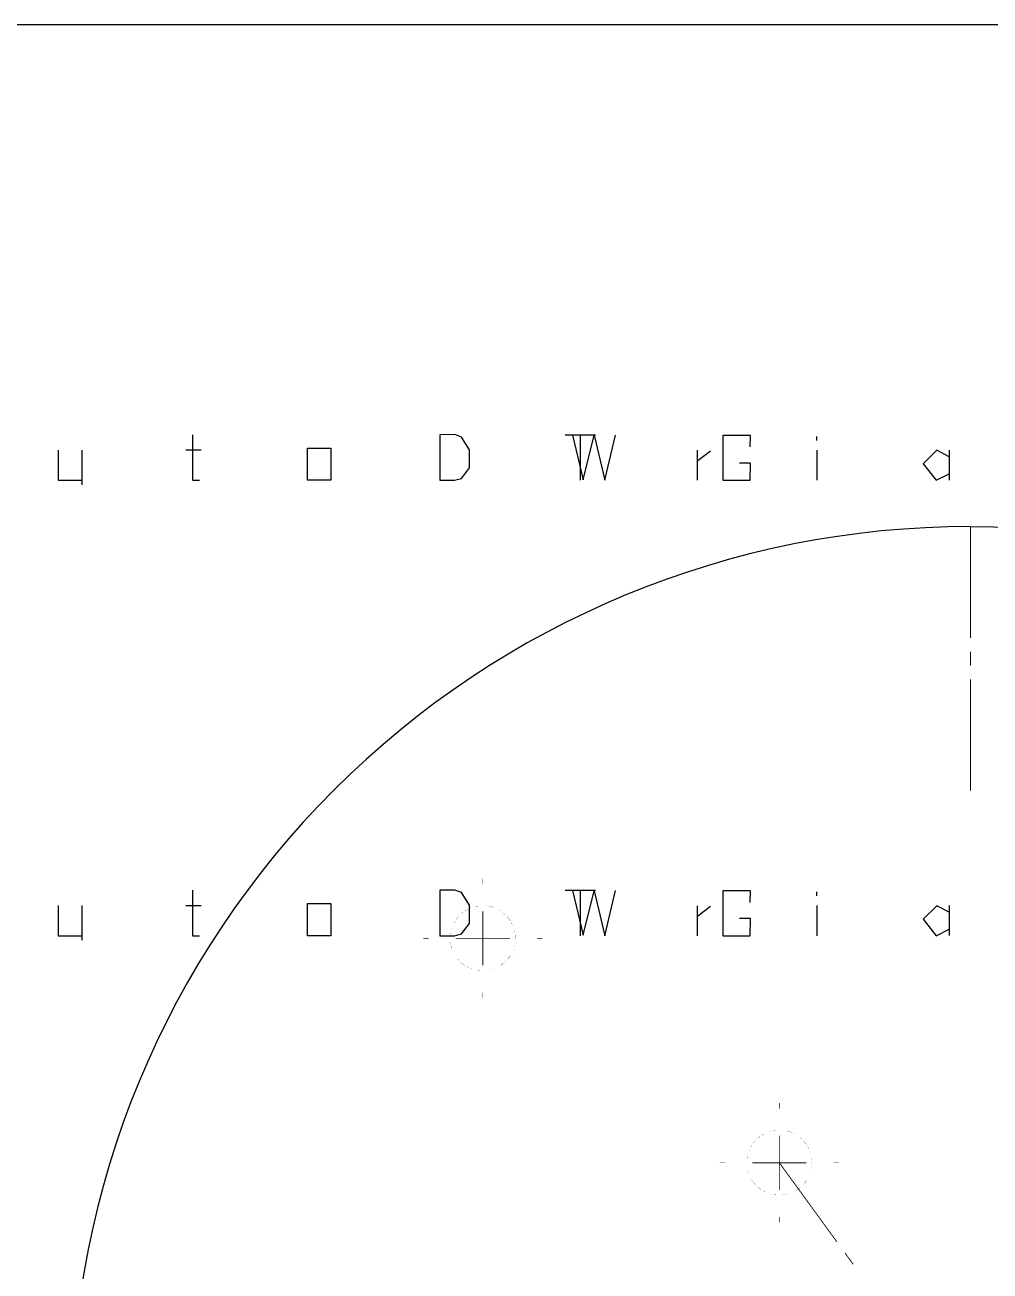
# Model space of a CAD drawing. Extents: x 0 to 595, y -1 to 841.
# Drawn here: x 128.9 to 218, y 726.2 to 841.4 of the extents above; entities that cross this region are included whole.
import ezdxf

# ---------------------------------------------------------------- set-up
doc = ezdxf.new("R2010")
doc.units = 0
doc.header["$MEASUREMENT"] = 0
doc.header["$XCLIPFRAME"] = 2
doc.linetypes.add('atContinuous2', pattern=[0])
for name, color, linetype in [('at_Entity', 7, 'Continuous'), ('at_Rect', 7, 'Continuous'), ('at_Text', 7, 'Continuous')]:
    doc.layers.add(name, color=color, linetype=linetype)
picture_1 = doc.add_image_def('image1.jpg', size_in_pixel=(1446, 2048))

msp = doc.modelspace()

# ---------------------------------------------------------------- linework, layer by layer
at = {"color": 28}
for p, q in [((144.34, 803.48), (144.34, 799.28)), ((167.2, 803.48), (167.18, 799.28)), ((168.57, 803.5), (167.2, 803.48)), ((169.2, 803.27), (168.57, 803.5)), ((169.94, 802.09), (169.2, 803.27)), ((179.43, 803.46), (180.43, 799.33)), ((180.43, 799.33), (181.43, 803.44)), ((181.43, 803.44), (182.43, 799.28)), ((182.43, 799.28), (183.42, 803.46)), ((195.86, 803.42), (193.33, 803.42)), ((193.33, 803.42), (193.33, 799.28)), ((195.84, 802.36), (195.86, 803.42)), ((131.93, 802.06), (131.93, 799.28)), ((134.13, 802.06), (134.13, 798.86)), ((143.73, 802.08), (145.15, 802.08)), ((154.95, 802.26), (157.12, 802.26)), ((154.95, 799.28), (154.95, 802.26)), ((157.12, 802.26), (157.12, 799.28)), ((169.91, 800.42), (169.94, 802.09)), ((169.18, 799.45), (169.91, 800.42)), ((195.86, 800.85), (194.85, 800.85)), ((195.84, 799.28), (195.86, 800.85)), ((131.93, 799.28), (134.13, 799.28)), ((144.34, 799.28), (145, 799.28)), ((157.12, 799.28), (154.95, 799.28)), ((167.18, 799.28), (168.54, 799.28)), ((168.54, 799.28), (169.18, 799.45)), ((193.33, 799.28), (195.84, 799.28))]:
    msp.add_line(p, q, dxfattribs=at)
at = {"layer": 'at_Entity', "color": 28}
for p, q in [((178.77, 761.41), (181.55, 761.41)), ((180.15, 761.41), (180.15, 757.2)), ((202.01, 760.88), (202.01, 761.25)), ((190.96, 759.97), (190.96, 757.2)), ((191, 759.04), (192.18, 759.93)), ((201.99, 759.99), (201.99, 757.2)), ((213.07, 759.97), (211.81, 758.72)), ((214.23, 759.38), (213.07, 759.97)), ((214.22, 759.99), (214.22, 757.22)), ((211.81, 758.72), (213.03, 757.2)), ((213.03, 757.2), (214.23, 757.8))]:
    msp.add_line(p, q, dxfattribs=at)
at = {"layer": 'at_Entity', "color": 7}
for points in [[(216.18, 795, 0.0822, 0.0822, 0), (216.18, 784.7, 0.0822, 0.0822, 0)], [(216.18, 783.43, 0.0822, 0.0822, 0), (216.18, 782.16, 0.0822, 0.0822, 0)], [(216.18, 780.89, 0.0822, 0.0822, 0), (216.18, 770.6, 0.0822, 0.0822, 0)], [(171.16, 761.96, 0.0508, 0.0508, 0), (171.16, 762.47, 0.0508, 0.0508, 0)], [(170.56, 759.92, 0.00212, 0.00212, 0), (170.52, 759.9, 0.00212, 0.00212, 0), (170.46, 759.9, 0.00212, 0.00212, 0), (170.41, 759.88, 0.00212, 0.00212, 0), (170.37, 759.88, 0.00212, 0.00212, 0), (170.35, 759.86, 0.00212, 0.00212, 0), (170.31, 759.86, 0.00212, 0.00212, 0), (170.27, 759.84, 0.00212, 0.00212, 0), (170.24, 759.84, 0.00212, 0.00212, 0), (170.2, 759.82, 0.00212, 0.00212, 0), (170.16, 759.82, 0.00212, 0.00212, 0), (170.14, 759.8, 0.00212, 0.00212, 0), (170.1, 759.8, 0.00212, 0.00212, 0), (170.05, 759.78, 0.00212, 0.00212, 0), (170.03, 759.75, 0.00212, 0.00212, 0), (169.99, 759.75, 0.00212, 0.00212, 0), (169.97, 759.73, 0.00212, 0.00212, 0), (169.93, 759.71, 0.00212, 0.00212, 0), (169.88, 759.71, 0.00212, 0.00212, 0), (169.86, 759.69, 0.00212, 0.00212, 0), (169.82, 759.67, 0.00212, 0.00212, 0), (169.8, 759.65, 0.00212, 0.00212, 0), (169.76, 759.65, 0.00212, 0.00212, 0), (169.74, 759.63, 0.00212, 0.00212, 0)], [(170.77, 759.95, 0.0213, 0.0213, 0), (170.56, 759.92, 0.0213, 0.0213, 0)], [(171.01, 759.97, 0.00474, 0.00474, 0), (170.82, 759.97, 0.00474, 0.00474, 0), (170.77, 759.95, 0.00474, 0.00474, 0)], [(171.88, 759.88, 0.00424, 0.00424, 0), (171.83, 759.9, 0.00424, 0.00424, 0), (171.77, 759.9, 0.00424, 0.00424, 0), (171.73, 759.92, 0.00424, 0.00424, 0), (171.66, 759.92, 0.00424, 0.00424, 0), (171.62, 759.95, 0.00424, 0.00424, 0), (171.52, 759.95, 0.00424, 0.00424, 0), (171.47, 759.97, 0.00424, 0.00424, 0), (171.43, 759.97, 0.00424, 0.00424, 0)], [(168.87, 758.93, 0.0225, 0.0225, 0), (168.72, 758.76, 0.0225, 0.0225, 0)], [(169.19, 759.25, 0.003, 0.003, 0), (169.14, 759.22, 0.003, 0.003, 0), (169.1, 759.18, 0.003, 0.003, 0), (169.08, 759.14, 0.003, 0.003, 0), (169.04, 759.12, 0.003, 0.003, 0), (169.02, 759.1, 0.003, 0.003, 0), (169, 759.08, 0.003, 0.003, 0), (168.97, 759.03, 0.003, 0.003, 0), (168.93, 759.01, 0.003, 0.003, 0), (168.91, 758.99, 0.003, 0.003, 0), (168.89, 758.97, 0.003, 0.003, 0), (168.87, 758.93, 0.003, 0.003, 0)], [(169.36, 759.39, 0.0225, 0.0225, 0), (169.19, 759.25, 0.0225, 0.0225, 0)], [(169.55, 759.5, 0.003, 0.003, 0), (169.5, 759.5, 0.003, 0.003, 0), (169.48, 759.48, 0.003, 0.003, 0), (169.44, 759.46, 0.003, 0.003, 0), (169.42, 759.44, 0.003, 0.003, 0), (169.38, 759.42, 0.003, 0.003, 0), (169.36, 759.39, 0.003, 0.003, 0)], [(169.74, 759.63, 0.0229, 0.0229, 0), (169.55, 759.5, 0.0229, 0.0229, 0)], [(171.16, 756.96, 0.0822, 0.0822, 0), (171.16, 759.46, 0.0822, 0.0822, 0)], [(172.09, 759.82, 0.0221, 0.0221, 0), (171.88, 759.88, 0.0221, 0.0221, 0)], [(173.06, 759.29, 0.003, 0.003, 0), (173.02, 759.31, 0.003, 0.003, 0), (173, 759.33, 0.003, 0.003, 0), (172.96, 759.37, 0.003, 0.003, 0), (172.91, 759.42, 0.003, 0.003, 0), (172.87, 759.44, 0.003, 0.003, 0), (172.85, 759.46, 0.003, 0.003, 0), (172.81, 759.48, 0.003, 0.003, 0), (172.79, 759.5, 0.003, 0.003, 0), (172.74, 759.5, 0.003, 0.003, 0), (172.72, 759.52, 0.003, 0.003, 0), (172.7, 759.54, 0.003, 0.003, 0), (172.62, 759.59, 0.003, 0.003, 0), (172.6, 759.61, 0.003, 0.003, 0), (172.55, 759.63, 0.003, 0.003, 0), (172.53, 759.65, 0.003, 0.003, 0), (172.49, 759.65, 0.003, 0.003, 0), (172.47, 759.67, 0.003, 0.003, 0), (172.43, 759.69, 0.003, 0.003, 0), (172.41, 759.71, 0.003, 0.003, 0), (172.36, 759.71, 0.003, 0.003, 0), (172.32, 759.73, 0.003, 0.003, 0), (172.3, 759.75, 0.003, 0.003, 0), (172.26, 759.75, 0.003, 0.003, 0), (172.24, 759.78, 0.003, 0.003, 0), (172.19, 759.8, 0.003, 0.003, 0), (172.15, 759.8, 0.003, 0.003, 0), (172.13, 759.82, 0.003, 0.003, 0), (172.09, 759.82, 0.003, 0.003, 0)], [(173.21, 759.14, 0.021, 0.021, 0), (173.06, 759.29, 0.021, 0.021, 0)], [(173.38, 758.99, 0.003, 0.003, 0), (173.36, 759.01, 0.003, 0.003, 0), (173.32, 759.03, 0.003, 0.003, 0), (173.29, 759.08, 0.003, 0.003, 0), (173.27, 759.1, 0.003, 0.003, 0), (173.25, 759.12, 0.003, 0.003, 0), (173.21, 759.14, 0.003, 0.003, 0)], [(173.51, 758.82, 0.0212, 0.0212, 0), (173.38, 758.99, 0.0212, 0.0212, 0)], [(173.65, 758.63, 0.0241, 0.0241, 0), (173.51, 758.82, 0.0241, 0.0241, 0)], [(168.49, 758.38, 0.00212, 0.00212, 0), (168.47, 758.36, 0.00212, 0.00212, 0), (168.47, 758.31, 0.00212, 0.00212, 0), (168.44, 758.29, 0.00212, 0.00212, 0), (168.42, 758.25, 0.00212, 0.00212, 0), (168.4, 758.23, 0.00212, 0.00212, 0), (168.4, 758.19, 0.00212, 0.00212, 0), (168.38, 758.14, 0.00212, 0.00212, 0), (168.36, 758.12, 0.00212, 0.00212, 0), (168.36, 758.08, 0.00212, 0.00212, 0), (168.34, 758.06, 0.00212, 0.00212, 0), (168.32, 758.02, 0.00212, 0.00212, 0), (168.32, 757.98, 0.00212, 0.00212, 0), (168.3, 757.95, 0.00212, 0.00212, 0), (168.3, 757.91, 0.00212, 0.00212, 0), (168.28, 757.87, 0.00212, 0.00212, 0), (168.28, 757.85, 0.00212, 0.00212, 0), (168.25, 757.81, 0.00212, 0.00212, 0), (168.25, 757.76, 0.00212, 0.00212, 0), (168.23, 757.74, 0.00212, 0.00212, 0), (168.23, 757.7, 0.00212, 0.00212, 0), (168.21, 757.66, 0.00212, 0.00212, 0), (168.21, 757.59, 0.00212, 0.00212, 0), (168.19, 757.55, 0.00212, 0.00212, 0)], [(168.61, 758.57, 0.0229, 0.0229, 0), (168.49, 758.38, 0.0229, 0.0229, 0)], [(168.72, 758.76, 0.003, 0.003, 0), (168.7, 758.74, 0.003, 0.003, 0), (168.68, 758.7, 0.003, 0.003, 0), (168.66, 758.67, 0.003, 0.003, 0), (168.64, 758.63, 0.003, 0.003, 0), (168.61, 758.61, 0.003, 0.003, 0), (168.61, 758.57, 0.003, 0.003, 0)], [(173.76, 758.44, 0.003, 0.003, 0), (173.74, 758.48, 0.003, 0.003, 0), (173.72, 758.53, 0.003, 0.003, 0), (173.7, 758.55, 0.003, 0.003, 0), (173.68, 758.57, 0.003, 0.003, 0), (173.68, 758.61, 0.003, 0.003, 0), (173.65, 758.63, 0.003, 0.003, 0)], [(173.87, 758.25, 0.0218, 0.0218, 0), (173.76, 758.44, 0.0218, 0.0218, 0)], [(174.12, 757.4, 0.00212, 0.00212, 0), (174.12, 757.45, 0.00212, 0.00212, 0), (174.1, 757.49, 0.00212, 0.00212, 0), (174.1, 757.55, 0.00212, 0.00212, 0), (174.08, 757.59, 0.00212, 0.00212, 0), (174.08, 757.66, 0.00212, 0.00212, 0), (174.06, 757.7, 0.00212, 0.00212, 0), (174.06, 757.74, 0.00212, 0.00212, 0), (174.04, 757.76, 0.00212, 0.00212, 0), (174.04, 757.81, 0.00212, 0.00212, 0), (174.01, 757.85, 0.00212, 0.00212, 0), (174.01, 757.87, 0.00212, 0.00212, 0), (173.99, 757.91, 0.00212, 0.00212, 0), (173.99, 757.95, 0.00212, 0.00212, 0), (173.97, 757.98, 0.00212, 0.00212, 0), (173.97, 758.02, 0.00212, 0.00212, 0), (173.95, 758.06, 0.00212, 0.00212, 0), (173.93, 758.08, 0.00212, 0.00212, 0), (173.93, 758.12, 0.00212, 0.00212, 0), (173.91, 758.14, 0.00212, 0.00212, 0), (173.89, 758.19, 0.00212, 0.00212, 0), (173.89, 758.23, 0.00212, 0.00212, 0), (173.87, 758.25, 0.00212, 0.00212, 0)], [(166.16, 756.96, 0.0508, 0.0508, 0), (165.65, 756.96, 0.0508, 0.0508, 0)], [(168.17, 757.34, 0.00474, 0.00474, 0), (168.15, 757.3, 0.00474, 0.00474, 0), (168.15, 757.11, 0.00474, 0.00474, 0)], [(168.15, 756.68, 0.00424, 0.00424, 0), (168.15, 756.64, 0.00424, 0.00424, 0), (168.17, 756.6, 0.00424, 0.00424, 0), (168.17, 756.49, 0.00424, 0.00424, 0), (168.19, 756.45, 0.00424, 0.00424, 0), (168.19, 756.39, 0.00424, 0.00424, 0), (168.21, 756.34, 0.00424, 0.00424, 0), (168.21, 756.28, 0.00424, 0.00424, 0), (168.23, 756.24, 0.00424, 0.00424, 0)], [(168.19, 757.55, 0.0213, 0.0213, 0), (168.17, 757.34, 0.0213, 0.0213, 0)], [(171.16, 756.96, 0.0822, 0.0822, 0), (168.66, 756.96, 0.0822, 0.0822, 0)], [(171.16, 756.96, 0.0822, 0.0822, 0), (171.16, 754.46, 0.0822, 0.0822, 0)], [(171.16, 756.96, 0.0822, 0.0822, 0), (173.65, 756.96, 0.0822, 0.0822, 0)], [(173.65, 755.31, 0.00212, 0.00212, 0), (173.68, 755.33, 0.00212, 0.00212, 0), (173.68, 755.37, 0.00212, 0.00212, 0), (173.7, 755.39, 0.00212, 0.00212, 0), (173.72, 755.41, 0.00212, 0.00212, 0), (173.74, 755.45, 0.00212, 0.00212, 0), (173.76, 755.5, 0.00212, 0.00212, 0), (173.78, 755.52, 0.00212, 0.00212, 0), (173.8, 755.56, 0.00212, 0.00212, 0), (173.82, 755.58, 0.00212, 0.00212, 0), (173.82, 755.62, 0.00212, 0.00212, 0), (173.85, 755.65, 0.00212, 0.00212, 0), (173.87, 755.69, 0.00212, 0.00212, 0), (173.89, 755.71, 0.00212, 0.00212, 0), (173.89, 755.75, 0.00212, 0.00212, 0), (173.91, 755.79, 0.00212, 0.00212, 0), (173.93, 755.82, 0.00212, 0.00212, 0), (173.93, 755.86, 0.00212, 0.00212, 0), (173.95, 755.88, 0.00212, 0.00212, 0), (173.97, 755.92, 0.00212, 0.00212, 0), (173.97, 755.96, 0.00212, 0.00212, 0), (173.99, 755.98, 0.00212, 0.00212, 0), (173.99, 756.03, 0.00212, 0.00212, 0), (174.01, 756.07, 0.00212, 0.00212, 0), (174.01, 756.09, 0.00212, 0.00212, 0), (174.04, 756.13, 0.00212, 0.00212, 0), (174.04, 756.18, 0.00212, 0.00212, 0), (174.06, 756.2, 0.00212, 0.00212, 0), (174.06, 756.24, 0.00212, 0.00212, 0), (174.08, 756.28, 0.00212, 0.00212, 0), (174.08, 756.34, 0.00212, 0.00212, 0), (174.1, 756.39, 0.00212, 0.00212, 0), (174.1, 756.45, 0.00212, 0.00212, 0), (174.12, 756.49, 0.00212, 0.00212, 0), (174.12, 756.6, 0.00212, 0.00212, 0), (174.14, 756.64, 0.00212, 0.00212, 0), (174.14, 756.94, 0.00212, 0.00212, 0), (174.16, 756.98, 0.00212, 0.00212, 0)], [(174.14, 757.19, 0.0213, 0.0213, 0), (174.12, 757.4, 0.0213, 0.0213, 0)], [(174.16, 756.96, 0.00474, 0.00474, 0), (174.14, 757, 0.00474, 0.00474, 0), (174.14, 757.19, 0.00474, 0.00474, 0)], [(176.15, 756.96, 0.0508, 0.0508, 0), (176.66, 756.96, 0.0508, 0.0508, 0)], [(168.23, 756.24, 0.0221, 0.0221, 0), (168.3, 756.03, 0.0221, 0.0221, 0)], [(168.3, 756.03, 0.003, 0.003, 0), (168.3, 755.98, 0.003, 0.003, 0), (168.32, 755.96, 0.003, 0.003, 0), (168.32, 755.92, 0.003, 0.003, 0), (168.34, 755.88, 0.003, 0.003, 0), (168.36, 755.86, 0.003, 0.003, 0), (168.36, 755.82, 0.003, 0.003, 0), (168.38, 755.79, 0.003, 0.003, 0), (168.4, 755.75, 0.003, 0.003, 0), (168.4, 755.71, 0.003, 0.003, 0), (168.42, 755.69, 0.003, 0.003, 0), (168.44, 755.65, 0.003, 0.003, 0), (168.47, 755.62, 0.003, 0.003, 0), (168.47, 755.58, 0.003, 0.003, 0), (168.49, 755.56, 0.003, 0.003, 0), (168.51, 755.52, 0.003, 0.003, 0), (168.53, 755.5, 0.003, 0.003, 0), (168.55, 755.45, 0.003, 0.003, 0), (168.57, 755.41, 0.003, 0.003, 0), (168.59, 755.39, 0.003, 0.003, 0), (168.61, 755.37, 0.003, 0.003, 0), (168.61, 755.33, 0.003, 0.003, 0), (168.64, 755.31, 0.003, 0.003, 0), (168.66, 755.26, 0.003, 0.003, 0), (168.68, 755.24, 0.003, 0.003, 0), (168.7, 755.2, 0.003, 0.003, 0), (168.78, 755.12, 0.003, 0.003, 0), (168.8, 755.09, 0.003, 0.003, 0), (168.83, 755.05, 0.003, 0.003, 0)], [(173.46, 755.05, 0.0318, 0.0318, 0), (173.65, 755.31, 0.0318, 0.0318, 0)], [(168.83, 755.05, 0.021, 0.021, 0), (168.97, 754.9, 0.021, 0.021, 0)], [(168.97, 754.9, 0.003, 0.003, 0), (169, 754.86, 0.003, 0.003, 0), (169.02, 754.84, 0.003, 0.003, 0), (169.04, 754.82, 0.003, 0.003, 0), (169.08, 754.8, 0.003, 0.003, 0), (169.1, 754.76, 0.003, 0.003, 0), (169.12, 754.73, 0.003, 0.003, 0)], [(169.12, 754.73, 0.0212, 0.0212, 0), (169.29, 754.61, 0.0212, 0.0212, 0)], [(169.29, 754.61, 0.0241, 0.0241, 0), (169.48, 754.46, 0.0241, 0.0241, 0)], [(169.48, 754.46, 0.003, 0.003, 0), (169.5, 754.44, 0.003, 0.003, 0), (169.55, 754.44, 0.003, 0.003, 0), (169.57, 754.42, 0.003, 0.003, 0), (169.59, 754.4, 0.003, 0.003, 0), (169.67, 754.35, 0.003, 0.003, 0)], [(169.67, 754.35, 0.0218, 0.0218, 0), (169.86, 754.25, 0.0218, 0.0218, 0)], [(169.86, 754.25, 0.00212, 0.00212, 0), (169.88, 754.23, 0.00212, 0.00212, 0), (169.93, 754.23, 0.00212, 0.00212, 0), (169.97, 754.21, 0.00212, 0.00212, 0), (169.99, 754.18, 0.00212, 0.00212, 0), (170.03, 754.18, 0.00212, 0.00212, 0), (170.05, 754.16, 0.00212, 0.00212, 0), (170.1, 754.14, 0.00212, 0.00212, 0), (170.14, 754.14, 0.00212, 0.00212, 0), (170.16, 754.12, 0.00212, 0.00212, 0), (170.2, 754.12, 0.00212, 0.00212, 0), (170.24, 754.1, 0.00212, 0.00212, 0), (170.27, 754.1, 0.00212, 0.00212, 0), (170.31, 754.08, 0.00212, 0.00212, 0), (170.35, 754.08, 0.00212, 0.00212, 0), (170.37, 754.06, 0.00212, 0.00212, 0), (170.41, 754.06, 0.00212, 0.00212, 0), (170.46, 754.04, 0.00212, 0.00212, 0), (170.52, 754.04, 0.00212, 0.00212, 0), (170.56, 754.01, 0.00212, 0.00212, 0), (170.63, 754.01, 0.00212, 0.00212, 0), (170.67, 753.99, 0.00212, 0.00212, 0), (170.71, 753.99, 0.00212, 0.00212, 0)], [(170.92, 753.97, 0.00212, 0.00212, 0), (171.11, 753.97, 0.00212, 0.00212, 0), (171.16, 753.95, 0.00212, 0.00212, 0), (171.18, 753.97, 0.00212, 0.00212, 0), (171.47, 753.97, 0.00212, 0.00212, 0), (171.52, 753.99, 0.00212, 0.00212, 0), (171.62, 753.99, 0.00212, 0.00212, 0), (171.66, 754.01, 0.00212, 0.00212, 0), (171.73, 754.01, 0.00212, 0.00212, 0), (171.77, 754.04, 0.00212, 0.00212, 0), (171.83, 754.04, 0.00212, 0.00212, 0), (171.88, 754.06, 0.00212, 0.00212, 0), (171.92, 754.06, 0.00212, 0.00212, 0), (171.94, 754.08, 0.00212, 0.00212, 0), (171.98, 754.08, 0.00212, 0.00212, 0), (172.02, 754.1, 0.00212, 0.00212, 0), (172.05, 754.1, 0.00212, 0.00212, 0), (172.09, 754.12, 0.00212, 0.00212, 0), (172.13, 754.12, 0.00212, 0.00212, 0), (172.15, 754.14, 0.00212, 0.00212, 0), (172.19, 754.14, 0.00212, 0.00212, 0), (172.24, 754.16, 0.00212, 0.00212, 0), (172.26, 754.18, 0.00212, 0.00212, 0), (172.3, 754.18, 0.00212, 0.00212, 0), (172.32, 754.21, 0.00212, 0.00212, 0), (172.36, 754.23, 0.00212, 0.00212, 0), (172.41, 754.23, 0.00212, 0.00212, 0), (172.43, 754.25, 0.00212, 0.00212, 0), (172.47, 754.27, 0.00212, 0.00212, 0), (172.49, 754.29, 0.00212, 0.00212, 0), (172.53, 754.29, 0.00212, 0.00212, 0), (172.55, 754.31, 0.00212, 0.00212, 0), (172.6, 754.33, 0.00212, 0.00212, 0), (172.62, 754.35, 0.00212, 0.00212, 0), (172.7, 754.4, 0.00212, 0.00212, 0), (172.72, 754.42, 0.00212, 0.00212, 0), (172.74, 754.44, 0.00212, 0.00212, 0), (172.79, 754.44, 0.00212, 0.00212, 0), (172.81, 754.46, 0.00212, 0.00212, 0)], [(172.81, 754.46, 0.0318, 0.0318, 0), (173.06, 754.65, 0.0318, 0.0318, 0)], [(173.06, 754.65, 0.003, 0.003, 0), (173.08, 754.67, 0.003, 0.003, 0), (173.1, 754.69, 0.003, 0.003, 0), (173.15, 754.71, 0.003, 0.003, 0), (173.17, 754.73, 0.003, 0.003, 0), (173.19, 754.76, 0.003, 0.003, 0), (173.21, 754.8, 0.003, 0.003, 0), (173.25, 754.82, 0.003, 0.003, 0), (173.27, 754.84, 0.003, 0.003, 0), (173.29, 754.86, 0.003, 0.003, 0), (173.32, 754.9, 0.003, 0.003, 0), (173.36, 754.93, 0.003, 0.003, 0), (173.38, 754.95, 0.003, 0.003, 0), (173.4, 754.97, 0.003, 0.003, 0), (173.42, 755.01, 0.003, 0.003, 0), (173.44, 755.03, 0.003, 0.003, 0), (173.46, 755.05, 0.003, 0.003, 0)], [(170.71, 753.99, 0.0213, 0.0213, 0), (170.92, 753.97, 0.0213, 0.0213, 0)], [(171.16, 751.96, 0.0508, 0.0508, 0), (171.16, 751.45, 0.0508, 0.0508, 0)], [(198.54, 741.22, 0.0508, 0.0508, 0), (198.54, 741.73, 0.0508, 0.0508, 0)], [(197.95, 739.19, 0.00212, 0.00212, 0), (197.91, 739.17, 0.00212, 0.00212, 0), (197.84, 739.17, 0.00212, 0.00212, 0), (197.8, 739.15, 0.00212, 0.00212, 0), (197.76, 739.15, 0.00212, 0.00212, 0), (197.74, 739.13, 0.00212, 0.00212, 0), (197.69, 739.13, 0.00212, 0.00212, 0), (197.65, 739.1, 0.00212, 0.00212, 0), (197.63, 739.1, 0.00212, 0.00212, 0), (197.59, 739.08, 0.00212, 0.00212, 0), (197.55, 739.08, 0.00212, 0.00212, 0), (197.52, 739.06, 0.00212, 0.00212, 0), (197.48, 739.06, 0.00212, 0.00212, 0), (197.44, 739.04, 0.00212, 0.00212, 0), (197.42, 739.02, 0.00212, 0.00212, 0), (197.38, 739.02, 0.00212, 0.00212, 0), (197.36, 739, 0.00212, 0.00212, 0), (197.31, 738.98, 0.00212, 0.00212, 0), (197.27, 738.98, 0.00212, 0.00212, 0), (197.25, 738.96, 0.00212, 0.00212, 0), (197.21, 738.93, 0.00212, 0.00212, 0), (197.19, 738.91, 0.00212, 0.00212, 0), (197.14, 738.91, 0.00212, 0.00212, 0), (197.12, 738.89, 0.00212, 0.00212, 0)], [(198.16, 739.21, 0.0213, 0.0213, 0), (197.95, 739.19, 0.0213, 0.0213, 0)], [(198.39, 739.23, 0.00474, 0.00474, 0), (198.2, 739.23, 0.00474, 0.00474, 0), (198.16, 739.21, 0.00474, 0.00474, 0)], [(199.26, 739.15, 0.00424, 0.00424, 0), (199.22, 739.17, 0.00424, 0.00424, 0), (199.16, 739.17, 0.00424, 0.00424, 0), (199.11, 739.19, 0.00424, 0.00424, 0), (199.05, 739.19, 0.00424, 0.00424, 0), (199.01, 739.21, 0.00424, 0.00424, 0), (198.9, 739.21, 0.00424, 0.00424, 0), (198.86, 739.23, 0.00424, 0.00424, 0), (198.82, 739.23, 0.00424, 0.00424, 0)], [(196.25, 738.19, 0.0225, 0.0225, 0), (196.11, 738.02, 0.0225, 0.0225, 0)], [(196.57, 738.51, 0.003, 0.003, 0), (196.53, 738.49, 0.003, 0.003, 0), (196.49, 738.45, 0.003, 0.003, 0), (196.47, 738.41, 0.003, 0.003, 0), (196.42, 738.38, 0.003, 0.003, 0), (196.38, 738.34, 0.003, 0.003, 0), (196.36, 738.3, 0.003, 0.003, 0), (196.32, 738.28, 0.003, 0.003, 0), (196.3, 738.26, 0.003, 0.003, 0), (196.28, 738.24, 0.003, 0.003, 0), (196.25, 738.19, 0.003, 0.003, 0)], [(196.74, 738.66, 0.0225, 0.0225, 0), (196.57, 738.51, 0.0225, 0.0225, 0)], [(196.93, 738.77, 0.003, 0.003, 0), (196.89, 738.77, 0.003, 0.003, 0), (196.87, 738.74, 0.003, 0.003, 0), (196.83, 738.72, 0.003, 0.003, 0), (196.8, 738.7, 0.003, 0.003, 0), (196.76, 738.68, 0.003, 0.003, 0), (196.74, 738.66, 0.003, 0.003, 0)], [(197.12, 738.89, 0.0229, 0.0229, 0), (196.93, 738.77, 0.0229, 0.0229, 0)], [(198.54, 736.22, 0.0822, 0.0822, 0), (198.54, 738.72, 0.0822, 0.0822, 0)], [(199.47, 739.08, 0.0221, 0.0221, 0), (199.26, 739.15, 0.0221, 0.0221, 0)], [(200.45, 738.55, 0.003, 0.003, 0), (200.41, 738.57, 0.003, 0.003, 0), (200.38, 738.6, 0.003, 0.003, 0), (200.34, 738.64, 0.003, 0.003, 0), (200.32, 738.66, 0.003, 0.003, 0), (200.3, 738.68, 0.003, 0.003, 0), (200.26, 738.7, 0.003, 0.003, 0), (200.24, 738.72, 0.003, 0.003, 0), (200.19, 738.74, 0.003, 0.003, 0), (200.17, 738.77, 0.003, 0.003, 0), (200.13, 738.77, 0.003, 0.003, 0), (200.11, 738.79, 0.003, 0.003, 0), (200.09, 738.81, 0.003, 0.003, 0), (200, 738.85, 0.003, 0.003, 0), (199.98, 738.87, 0.003, 0.003, 0), (199.94, 738.89, 0.003, 0.003, 0), (199.92, 738.91, 0.003, 0.003, 0), (199.88, 738.91, 0.003, 0.003, 0), (199.85, 738.93, 0.003, 0.003, 0), (199.81, 738.96, 0.003, 0.003, 0), (199.79, 738.98, 0.003, 0.003, 0), (199.75, 738.98, 0.003, 0.003, 0), (199.71, 739, 0.003, 0.003, 0), (199.69, 739.02, 0.003, 0.003, 0), (199.64, 739.02, 0.003, 0.003, 0), (199.62, 739.04, 0.003, 0.003, 0), (199.58, 739.06, 0.003, 0.003, 0), (199.54, 739.06, 0.003, 0.003, 0), (199.52, 739.08, 0.003, 0.003, 0), (199.47, 739.08, 0.003, 0.003, 0)], [(200.6, 738.41, 0.021, 0.021, 0), (200.45, 738.55, 0.021, 0.021, 0)], [(200.77, 738.26, 0.003, 0.003, 0), (200.74, 738.28, 0.003, 0.003, 0), (200.7, 738.3, 0.003, 0.003, 0), (200.68, 738.34, 0.003, 0.003, 0), (200.64, 738.38, 0.003, 0.003, 0), (200.6, 738.41, 0.003, 0.003, 0)], [(200.89, 738.09, 0.0212, 0.0212, 0), (200.77, 738.26, 0.0212, 0.0212, 0)], [(201.04, 737.9, 0.0241, 0.0241, 0), (200.89, 738.09, 0.0241, 0.0241, 0)], [(195.87, 737.64, 0.00212, 0.00212, 0), (195.85, 737.62, 0.00212, 0.00212, 0), (195.85, 737.58, 0.00212, 0.00212, 0), (195.83, 737.56, 0.00212, 0.00212, 0), (195.81, 737.52, 0.00212, 0.00212, 0), (195.79, 737.49, 0.00212, 0.00212, 0), (195.79, 737.45, 0.00212, 0.00212, 0), (195.77, 737.41, 0.00212, 0.00212, 0), (195.75, 737.39, 0.00212, 0.00212, 0), (195.75, 737.35, 0.00212, 0.00212, 0), (195.72, 737.32, 0.00212, 0.00212, 0), (195.7, 737.28, 0.00212, 0.00212, 0), (195.7, 737.24, 0.00212, 0.00212, 0), (195.68, 737.22, 0.00212, 0.00212, 0), (195.68, 737.18, 0.00212, 0.00212, 0), (195.66, 737.13, 0.00212, 0.00212, 0), (195.66, 737.11, 0.00212, 0.00212, 0), (195.64, 737.07, 0.00212, 0.00212, 0), (195.64, 737.03, 0.00212, 0.00212, 0), (195.62, 737.01, 0.00212, 0.00212, 0), (195.62, 736.96, 0.00212, 0.00212, 0), (195.6, 736.92, 0.00212, 0.00212, 0), (195.6, 736.86, 0.00212, 0.00212, 0), (195.58, 736.82, 0.00212, 0.00212, 0)], [(196, 737.83, 0.0229, 0.0229, 0), (195.87, 737.64, 0.0229, 0.0229, 0)], [(196.11, 738.02, 0.003, 0.003, 0), (196.08, 738, 0.003, 0.003, 0), (196.06, 737.96, 0.003, 0.003, 0), (196.04, 737.94, 0.003, 0.003, 0), (196.02, 737.9, 0.003, 0.003, 0), (196, 737.88, 0.003, 0.003, 0), (196, 737.83, 0.003, 0.003, 0)], [(201.15, 737.71, 0.003, 0.003, 0), (201.13, 737.75, 0.003, 0.003, 0), (201.1, 737.79, 0.003, 0.003, 0), (201.08, 737.81, 0.003, 0.003, 0), (201.06, 737.83, 0.003, 0.003, 0), (201.06, 737.88, 0.003, 0.003, 0), (201.04, 737.9, 0.003, 0.003, 0)], [(201.25, 737.52, 0.0218, 0.0218, 0), (201.15, 737.71, 0.0218, 0.0218, 0)], [(201.51, 736.67, 0.00212, 0.00212, 0), (201.51, 736.71, 0.00212, 0.00212, 0), (201.49, 736.75, 0.00212, 0.00212, 0), (201.49, 736.82, 0.00212, 0.00212, 0), (201.46, 736.86, 0.00212, 0.00212, 0), (201.46, 736.92, 0.00212, 0.00212, 0), (201.44, 736.96, 0.00212, 0.00212, 0), (201.44, 737.01, 0.00212, 0.00212, 0), (201.42, 737.03, 0.00212, 0.00212, 0), (201.42, 737.07, 0.00212, 0.00212, 0), (201.4, 737.11, 0.00212, 0.00212, 0), (201.4, 737.13, 0.00212, 0.00212, 0), (201.38, 737.18, 0.00212, 0.00212, 0), (201.38, 737.22, 0.00212, 0.00212, 0), (201.36, 737.24, 0.00212, 0.00212, 0), (201.36, 737.28, 0.00212, 0.00212, 0), (201.34, 737.32, 0.00212, 0.00212, 0), (201.32, 737.35, 0.00212, 0.00212, 0), (201.32, 737.39, 0.00212, 0.00212, 0), (201.29, 737.41, 0.00212, 0.00212, 0), (201.27, 737.45, 0.00212, 0.00212, 0), (201.27, 737.49, 0.00212, 0.00212, 0), (201.25, 737.52, 0.00212, 0.00212, 0)], [(193.54, 736.22, 0.0508, 0.0508, 0), (193.03, 736.22, 0.0508, 0.0508, 0)], [(195.55, 736.6, 0.00474, 0.00474, 0), (195.53, 736.56, 0.00474, 0.00474, 0), (195.53, 736.37, 0.00474, 0.00474, 0)], [(195.53, 735.95, 0.00424, 0.00424, 0), (195.53, 735.91, 0.00424, 0.00424, 0), (195.55, 735.86, 0.00424, 0.00424, 0), (195.55, 735.76, 0.00424, 0.00424, 0), (195.58, 735.72, 0.00424, 0.00424, 0), (195.58, 735.65, 0.00424, 0.00424, 0), (195.6, 735.61, 0.00424, 0.00424, 0), (195.6, 735.55, 0.00424, 0.00424, 0), (195.62, 735.5, 0.00424, 0.00424, 0)], [(195.58, 736.82, 0.0213, 0.0213, 0), (195.55, 736.6, 0.0213, 0.0213, 0)], [(198.54, 736.22, 0.0822, 0.0822, 0), (196.04, 736.22, 0.0822, 0.0822, 0)], [(198.54, 736.22, 0.0822, 0.0822, 0), (203.86, 728.9, 0.0822, 0.0822, 0)], [(198.54, 736.22, 0.0822, 0.0822, 0), (198.54, 733.72, 0.0822, 0.0822, 0)], [(198.54, 736.22, 0.0822, 0.0822, 0), (201.04, 736.22, 0.0822, 0.0822, 0)], [(201.04, 734.57, 0.00212, 0.00212, 0), (201.06, 734.59, 0.00212, 0.00212, 0), (201.06, 734.64, 0.00212, 0.00212, 0), (201.1, 734.68, 0.00212, 0.00212, 0), (201.13, 734.72, 0.00212, 0.00212, 0), (201.15, 734.76, 0.00212, 0.00212, 0), (201.17, 734.78, 0.00212, 0.00212, 0), (201.19, 734.83, 0.00212, 0.00212, 0), (201.21, 734.85, 0.00212, 0.00212, 0), (201.21, 734.89, 0.00212, 0.00212, 0), (201.23, 734.91, 0.00212, 0.00212, 0), (201.25, 734.95, 0.00212, 0.00212, 0), (201.27, 734.97, 0.00212, 0.00212, 0), (201.27, 735.02, 0.00212, 0.00212, 0), (201.29, 735.06, 0.00212, 0.00212, 0), (201.32, 735.08, 0.00212, 0.00212, 0), (201.32, 735.12, 0.00212, 0.00212, 0), (201.34, 735.14, 0.00212, 0.00212, 0), (201.36, 735.19, 0.00212, 0.00212, 0), (201.36, 735.23, 0.00212, 0.00212, 0), (201.38, 735.25, 0.00212, 0.00212, 0), (201.38, 735.29, 0.00212, 0.00212, 0), (201.4, 735.33, 0.00212, 0.00212, 0), (201.4, 735.36, 0.00212, 0.00212, 0), (201.42, 735.4, 0.00212, 0.00212, 0), (201.42, 735.44, 0.00212, 0.00212, 0), (201.44, 735.46, 0.00212, 0.00212, 0), (201.44, 735.5, 0.00212, 0.00212, 0), (201.46, 735.55, 0.00212, 0.00212, 0), (201.46, 735.61, 0.00212, 0.00212, 0), (201.49, 735.65, 0.00212, 0.00212, 0), (201.49, 735.72, 0.00212, 0.00212, 0), (201.51, 735.76, 0.00212, 0.00212, 0), (201.51, 735.86, 0.00212, 0.00212, 0), (201.53, 735.91, 0.00212, 0.00212, 0), (201.53, 736.2, 0.00212, 0.00212, 0), (201.55, 736.24, 0.00212, 0.00212, 0)], [(201.53, 736.46, 0.0213, 0.0213, 0), (201.51, 736.67, 0.0213, 0.0213, 0)], [(201.55, 736.22, 0.00474, 0.00474, 0), (201.53, 736.27, 0.00474, 0.00474, 0), (201.53, 736.46, 0.00474, 0.00474, 0)], [(203.54, 736.22, 0.0508, 0.0508, 0), (204.05, 736.22, 0.0508, 0.0508, 0)], [(195.62, 735.5, 0.0221, 0.0221, 0), (195.68, 735.29, 0.0221, 0.0221, 0)], [(195.68, 735.29, 0.003, 0.003, 0), (195.68, 735.25, 0.003, 0.003, 0), (195.7, 735.23, 0.003, 0.003, 0), (195.7, 735.19, 0.003, 0.003, 0), (195.72, 735.14, 0.003, 0.003, 0), (195.75, 735.12, 0.003, 0.003, 0), (195.75, 735.08, 0.003, 0.003, 0), (195.77, 735.06, 0.003, 0.003, 0), (195.79, 735.02, 0.003, 0.003, 0), (195.79, 734.97, 0.003, 0.003, 0), (195.81, 734.95, 0.003, 0.003, 0), (195.83, 734.91, 0.003, 0.003, 0), (195.85, 734.89, 0.003, 0.003, 0), (195.85, 734.85, 0.003, 0.003, 0), (195.87, 734.83, 0.003, 0.003, 0), (195.89, 734.78, 0.003, 0.003, 0), (195.91, 734.76, 0.003, 0.003, 0), (195.94, 734.72, 0.003, 0.003, 0), (195.96, 734.68, 0.003, 0.003, 0), (196, 734.64, 0.003, 0.003, 0), (196, 734.59, 0.003, 0.003, 0), (196.02, 734.57, 0.003, 0.003, 0), (196.04, 734.53, 0.003, 0.003, 0), (196.06, 734.51, 0.003, 0.003, 0), (196.08, 734.47, 0.003, 0.003, 0), (196.11, 734.44, 0.003, 0.003, 0), (196.13, 734.42, 0.003, 0.003, 0), (196.17, 734.38, 0.003, 0.003, 0), (196.19, 734.36, 0.003, 0.003, 0), (196.21, 734.32, 0.003, 0.003, 0)], [(200.85, 734.32, 0.0318, 0.0318, 0), (201.04, 734.57, 0.0318, 0.0318, 0)], [(196.21, 734.32, 0.021, 0.021, 0), (196.36, 734.17, 0.021, 0.021, 0)], [(196.36, 734.17, 0.003, 0.003, 0), (196.38, 734.13, 0.003, 0.003, 0), (196.4, 734.11, 0.003, 0.003, 0), (196.42, 734.08, 0.003, 0.003, 0), (196.47, 734.06, 0.003, 0.003, 0), (196.49, 734.02, 0.003, 0.003, 0), (196.51, 734, 0.003, 0.003, 0)], [(196.51, 734, 0.0212, 0.0212, 0), (196.68, 733.87, 0.0212, 0.0212, 0)], [(196.68, 733.87, 0.0241, 0.0241, 0), (196.87, 733.72, 0.0241, 0.0241, 0)], [(196.87, 733.72, 0.003, 0.003, 0), (196.89, 733.7, 0.003, 0.003, 0), (196.93, 733.7, 0.003, 0.003, 0), (196.95, 733.68, 0.003, 0.003, 0), (196.97, 733.66, 0.003, 0.003, 0), (197.06, 733.62, 0.003, 0.003, 0)], [(197.06, 733.62, 0.0218, 0.0218, 0), (197.25, 733.51, 0.0218, 0.0218, 0)], [(197.25, 733.51, 0.00212, 0.00212, 0), (197.27, 733.49, 0.00212, 0.00212, 0), (197.31, 733.49, 0.00212, 0.00212, 0), (197.36, 733.47, 0.00212, 0.00212, 0), (197.38, 733.45, 0.00212, 0.00212, 0), (197.42, 733.45, 0.00212, 0.00212, 0), (197.44, 733.43, 0.00212, 0.00212, 0), (197.48, 733.41, 0.00212, 0.00212, 0), (197.52, 733.41, 0.00212, 0.00212, 0), (197.55, 733.39, 0.00212, 0.00212, 0), (197.59, 733.39, 0.00212, 0.00212, 0), (197.63, 733.36, 0.00212, 0.00212, 0), (197.65, 733.36, 0.00212, 0.00212, 0), (197.69, 733.34, 0.00212, 0.00212, 0), (197.74, 733.34, 0.00212, 0.00212, 0), (197.76, 733.32, 0.00212, 0.00212, 0), (197.8, 733.32, 0.00212, 0.00212, 0), (197.84, 733.3, 0.00212, 0.00212, 0), (197.91, 733.3, 0.00212, 0.00212, 0), (197.95, 733.28, 0.00212, 0.00212, 0), (198.01, 733.28, 0.00212, 0.00212, 0), (198.05, 733.26, 0.00212, 0.00212, 0), (198.1, 733.26, 0.00212, 0.00212, 0)], [(198.31, 733.24, 0.00212, 0.00212, 0), (198.5, 733.24, 0.00212, 0.00212, 0), (198.54, 733.22, 0.00212, 0.00212, 0), (198.56, 733.24, 0.00212, 0.00212, 0), (198.86, 733.24, 0.00212, 0.00212, 0), (198.9, 733.26, 0.00212, 0.00212, 0), (199.01, 733.26, 0.00212, 0.00212, 0), (199.05, 733.28, 0.00212, 0.00212, 0), (199.11, 733.28, 0.00212, 0.00212, 0), (199.16, 733.3, 0.00212, 0.00212, 0), (199.22, 733.3, 0.00212, 0.00212, 0), (199.26, 733.32, 0.00212, 0.00212, 0), (199.3, 733.32, 0.00212, 0.00212, 0), (199.32, 733.34, 0.00212, 0.00212, 0), (199.37, 733.34, 0.00212, 0.00212, 0), (199.41, 733.36, 0.00212, 0.00212, 0), (199.43, 733.36, 0.00212, 0.00212, 0), (199.47, 733.39, 0.00212, 0.00212, 0), (199.52, 733.39, 0.00212, 0.00212, 0), (199.54, 733.41, 0.00212, 0.00212, 0), (199.58, 733.41, 0.00212, 0.00212, 0), (199.62, 733.43, 0.00212, 0.00212, 0), (199.64, 733.45, 0.00212, 0.00212, 0), (199.69, 733.45, 0.00212, 0.00212, 0), (199.71, 733.47, 0.00212, 0.00212, 0), (199.75, 733.49, 0.00212, 0.00212, 0), (199.79, 733.49, 0.00212, 0.00212, 0), (199.81, 733.51, 0.00212, 0.00212, 0), (199.85, 733.53, 0.00212, 0.00212, 0), (199.88, 733.55, 0.00212, 0.00212, 0), (199.92, 733.55, 0.00212, 0.00212, 0), (199.94, 733.58, 0.00212, 0.00212, 0), (199.98, 733.6, 0.00212, 0.00212, 0), (200, 733.62, 0.00212, 0.00212, 0), (200.09, 733.66, 0.00212, 0.00212, 0), (200.11, 733.68, 0.00212, 0.00212, 0), (200.13, 733.7, 0.00212, 0.00212, 0), (200.17, 733.7, 0.00212, 0.00212, 0), (200.19, 733.72, 0.00212, 0.00212, 0)], [(200.19, 733.72, 0.0318, 0.0318, 0), (200.45, 733.91, 0.0318, 0.0318, 0)], [(200.45, 733.91, 0.003, 0.003, 0), (200.47, 733.94, 0.003, 0.003, 0), (200.49, 733.96, 0.003, 0.003, 0), (200.53, 733.98, 0.003, 0.003, 0), (200.57, 734.02, 0.003, 0.003, 0), (200.6, 734.06, 0.003, 0.003, 0), (200.64, 734.08, 0.003, 0.003, 0), (200.66, 734.11, 0.003, 0.003, 0), (200.68, 734.13, 0.003, 0.003, 0), (200.7, 734.17, 0.003, 0.003, 0), (200.74, 734.19, 0.003, 0.003, 0), (200.77, 734.21, 0.003, 0.003, 0), (200.79, 734.23, 0.003, 0.003, 0), (200.81, 734.27, 0.003, 0.003, 0), (200.83, 734.3, 0.003, 0.003, 0), (200.85, 734.32, 0.003, 0.003, 0)], [(198.1, 733.26, 0.0213, 0.0213, 0), (198.31, 733.24, 0.0213, 0.0213, 0)], [(198.54, 731.2, 0.0487, 0.0487, 0), (198.54, 730.72, 0.0487, 0.0487, 0)], [(204.6, 727.88, 0.0822, 0.0822, 0), (205.36, 726.84, 0.0822, 0.0822, 0)]]:
    msp.add_lwpolyline(points, format="xyseb", dxfattribs=at)
at = {"layer": 'at_Entity', "color": 7, "linetype": 'atContinuous2'}
for centre, radius, start, end in [((216.13, 711.97), 83.03, 89.9775, 180.0253), ((216.16, 711.9), 83.09, 0.022, 89.9969)]:
    msp.add_arc(centre, radius, start, end, dxfattribs=at)
at = {"layer": 'at_Rect', "color": 28}
for p, q in [((178.77, 803.48), (181.55, 803.48)), ((180.15, 803.48), (180.15, 799.28)), ((202.01, 802.95), (202.01, 803.33)), ((190.96, 802.05), (190.96, 799.28)), ((191, 801.12), (192.18, 802.01)), ((201.99, 802.07), (201.99, 799.28)), ((213.07, 802.05), (211.81, 800.79)), ((214.23, 801.46), (213.07, 802.05)), ((214.22, 802.07), (214.22, 799.3)), ((211.81, 800.79), (213.03, 799.28)), ((213.03, 799.28), (214.23, 799.88))]:
    msp.add_line(p, q, dxfattribs=at)
at = {"layer": 'at_Text', "color": 28}
for p, q in [((144.34, 761.41), (144.34, 757.2)), ((167.2, 761.41), (167.18, 757.2)), ((168.57, 761.42), (167.2, 761.41)), ((169.2, 761.19), (168.57, 761.42)), ((169.94, 760.02), (169.2, 761.19)), ((179.43, 761.38), (180.43, 757.25)), ((180.43, 757.25), (181.43, 761.36)), ((181.43, 761.36), (182.43, 757.2)), ((182.43, 757.2), (183.42, 761.38)), ((195.86, 761.34), (193.33, 761.34)), ((193.33, 761.34), (193.33, 757.2)), ((195.84, 760.28), (195.86, 761.34)), ((131.93, 759.98), (131.93, 757.2)), ((134.13, 759.98), (134.13, 756.78)), ((143.73, 760), (145.15, 760)), ((154.95, 760.18), (157.12, 760.18)), ((154.95, 757.2), (154.95, 760.18)), ((157.12, 760.18), (157.12, 757.2)), ((169.91, 758.34), (169.94, 760.02)), ((195.86, 758.78), (194.85, 758.78)), ((195.84, 757.2), (195.86, 758.78)), ((169.18, 757.37), (169.91, 758.34)), ((131.93, 757.2), (134.13, 757.2)), ((144.34, 757.2), (145, 757.2)), ((157.12, 757.2), (154.95, 757.2)), ((167.18, 757.2), (168.54, 757.2)), ((168.54, 757.2), (169.18, 757.37)), ((193.33, 757.2), (195.84, 757.2))]:
    msp.add_line(p, q, dxfattribs=at)

# ---------------------------------------------------------------- pictures from other files: only their frames are drawn
image = msp.add_image(picture_1, insert=(0, 0.01), size_in_units=(594.46, 841.54))
image.set_boundary_path([(0.026, 2047.983), (1446.026, 2047.983), (1446.026, -0.017), (0.026, -0.017), (0.026, 2047.983)])

doc.saveas('drawing.dxf')
